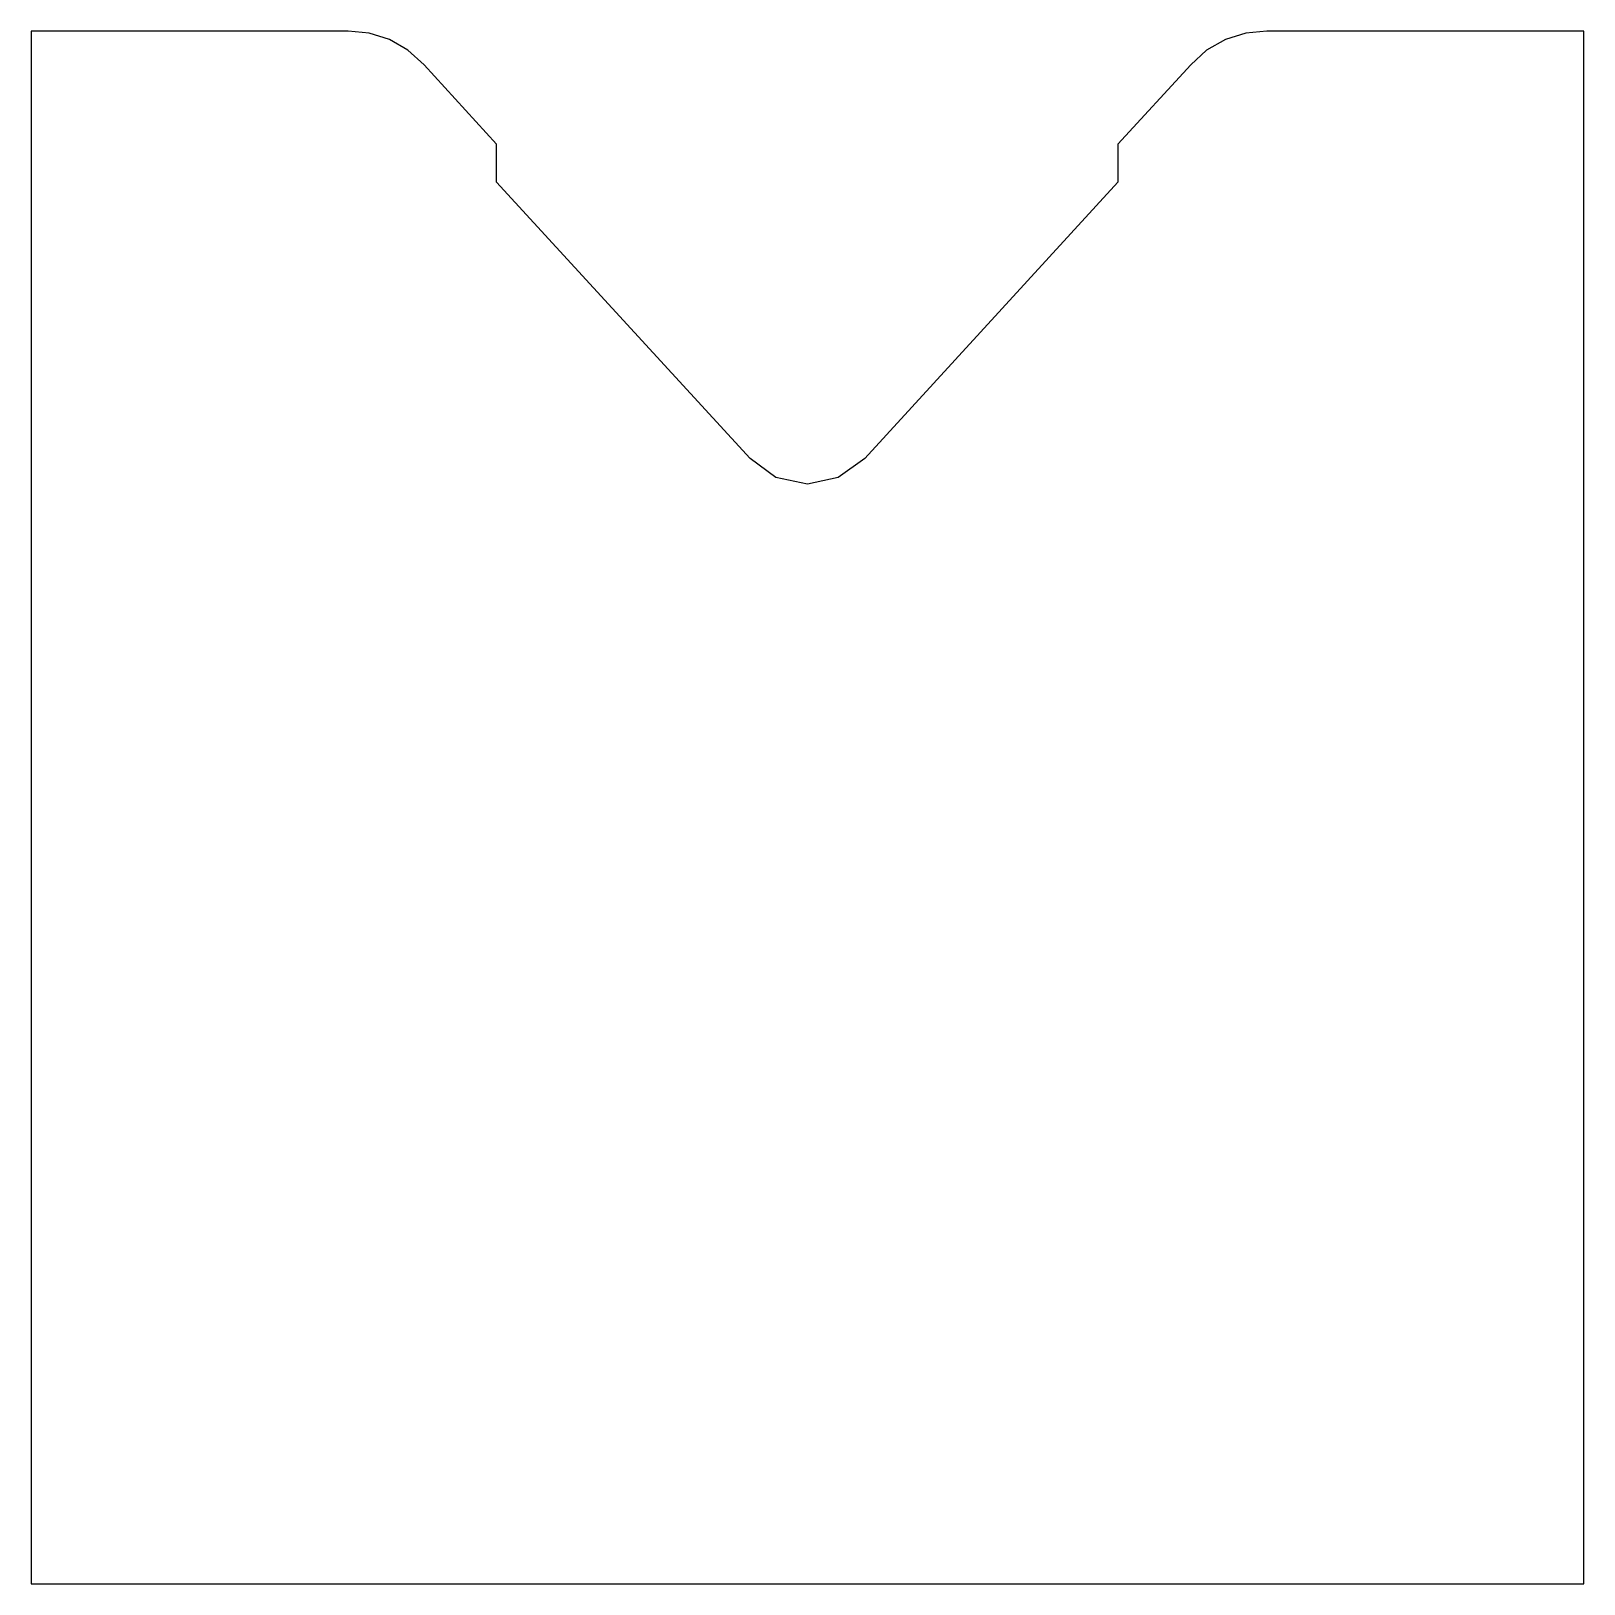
# Model space of a CAD drawing. Extents: x -30 to 30, y -42.5 to 17.5.
import ezdxf

# ---------------------------------------------------------------- set-up
doc = ezdxf.new("R2010")
doc.units = 0

msp = doc.modelspace()

# ---------------------------------------------------------------- linework, layer by layer
at = {"color": 7, "linetype": 'CONTINUOUS'}
for p, q in [((-17.75, 17.5), (-30, 17.5)), ((-30, 17.5), (-30, -42.49)), ((-16.94, 17.42), (-17.75, 17.5)), ((-16.149, 17.17), (-16.94, 17.42)), ((16.94, 17.42), (16.149, 17.17)), ((17.75, 17.5), (16.94, 17.42)), ((30, 17.5), (17.75, 17.5)), ((30, -42.49), (30, 17.5)), ((-15.44, 16.76), (-16.149, 17.17)), ((16.149, 17.17), (15.42, 16.76)), ((-14.81, 16.2), (-15.44, 16.76)), ((-12.01, 13.13), (-14.81, 16.2)), ((14.81, 16.2), (11.99, 13.13)), ((15.42, 16.76), (14.81, 16.2)), ((-12.01, 11.66), (-12.01, 13.13)), ((11.99, 13.13), (11.99, 11.66)), ((-2.21, 0.99), (-12.01, 11.66)), ((11.99, 11.66), (2.21, 0.99)), ((-1.22, 0.25), (-2.21, 0.99)), ((2.21, 0.99), (1.19, 0.25)), ((0, 0), (-1.22, 0.25)), ((1.19, 0.25), (0, 0)), ((-30, -42.49), (30, -42.49))]:
    msp.add_line(p, q, dxfattribs=at)

doc.saveas('drawing.dxf')
